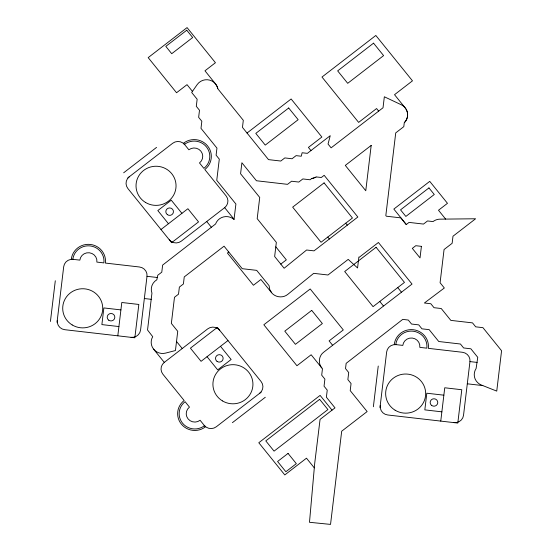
<?xml version="1.0" encoding="UTF-8"?>
<svg xmlns="http://www.w3.org/2000/svg" width="552" height="552" viewBox="0 0 552 552"><rect width="100%" height="100%" fill="white"/><g stroke="black" fill="none" stroke-linecap="round" stroke-linejoin="round"><path stroke-width="0.83" d="M407.576 115.761L407.521 116.306M407.617 115.216L407.617 114.664M50.425 321.478L55.297 280.754M57.049 322.244L63.694 266.706A8.577 8.39 1.1 0 1 73.216 259.357M117.811 335.816L121.799 302.496L138.842 304.456L134.847 337.783L64.791 329.703A8.577 8.39 1.1 0 1 57.27 320.388M72.836 259.316A15.635 15.283 1.1 0 1 90.176 245.923A15.635 15.283 1.1 0 1 103.886 262.897L96.883 262.09A8.577 8.39 1.1 0 0 89.362 252.775A8.577 8.39 1.1 0 0 79.84 260.123L71.318 259.143A17.16 16.774 1.1 0 1 90.355 244.446A17.16 16.774 1.1 0 1 105.404 263.069L139.483 266.995A8.577 8.39 1.1 0 1 147.005 276.31L140.581 329.992A8.577 8.39 1.1 0 1 131.065 337.341M373.373 406.755L378.244 366.031M379.997 407.521L386.648 351.99A8.577 8.39 1.1 0 1 396.163 344.641M440.758 421.093L444.746 387.773L461.789 389.74L457.801 423.06L387.745 414.987A8.577 8.39 1.1 0 1 380.218 405.672M395.784 344.593A15.635 15.283 1.1 0 1 413.131 331.207A15.635 15.283 1.1 0 1 426.841 348.174L419.83 347.367A8.577 8.39 1.1 0 0 412.309 338.052A8.577 8.39 1.1 0 0 402.794 345.4L394.273 344.42A17.16 16.774 1.1 0 1 413.31 329.723A17.16 16.774 1.1 0 1 428.352 348.346L462.431 352.279A8.577 8.39 1.1 0 1 469.959 361.588L463.528 415.276A8.577 8.39 1.1 0 1 454.013 422.625M407.424 116.845L407.314 117.383M407.169 117.914L407.003 118.438M406.803 118.949L406.582 119.453M406.334 119.95L406.065 120.426M405.768 120.895L405.451 121.343M405.113 121.778L404.754 122.199M123.662 172.79L156.561 147.384M127.795 177.91L172.666 143.272A8.577 8.39 1.1 0 1 184.713 144.659M247.027 133.032L291.132 98.98L321.871 137.027L308.409 147.418L310.955 150.572M160.984 229.508L187.901 208.725L198.541 221.897L171.624 242.68L127.885 188.536A8.577 8.39 1.1 0 1 129.292 176.75M184.478 144.369A15.635 15.283 1.1 0 1 206.434 146.894A15.635 15.283 1.1 0 1 203.867 168.367L199.493 162.95A8.577 8.39 1.1 0 0 200.9 151.172A8.577 8.39 1.1 0 0 188.853 149.778L183.533 143.196A17.16 16.774 1.1 0 1 207.628 145.976A17.16 16.774 1.1 0 1 204.813 169.533L226.085 195.877A8.577 8.39 1.1 0 1 224.678 207.655L181.304 241.141A8.577 8.39 1.1 0 1 169.257 239.754M228.776 252.016L227.424 253.064L253.43 285.253L260.91 279.484L271.549 292.65C275.338 297.535 283.121 298.322 287.827 294.333L313.695 273.343L327.991 274.993L348.208 259.385L357.565 267.962L358.876 257.06L359.449 257.122L378.417 242.48L412.027 284.073L323.644 352.245C318.469 355.999 317.883 364.265 322.471 368.708L321.699 375.167L324.893 379.114L324.045 386.186L327.239 390.133L326.391 397.205L335.002 407.866L320.07 419.396L314.695 463.459L309.486 522.289L330.538 524.4L341.688 431.216L367.135 411.571L350.216 390.623L351.058 383.55L347.87 379.603L348.712 372.531L345.524 368.584L346.152 363.34L402.76 319.373L408.307 320.05L411.53 324.038L418.754 324.873L421.949 328.826L429.18 329.654L438.757 341.509L460.444 344.013L463.632 347.96L470.863 348.795L477.756 357.323L476.1 368.529A11.44 11.185 1.1 0 0 481.385 385.027L496.745 391.106L501.575 350.741L482.938 327.667L475.707 326.832L472.512 322.879L450.825 320.381L441.248 308.527L434.017 307.692L430.829 303.745L424.391 303L444.332 287.992L440.089 282.741L444.063 249.532L452.136 243.301L452.985 236.228L475.596 218.771L440.027 219.158A11.44 11.185 1.1 0 0 433.699 221.11L433.051 221.587L427.531 220.952L423.494 224.071L409.032 222.401L406.217 224.581L400.793 217.874L386.338 216.205L385.827 215.577L395.729 132.887L403.802 126.65L404.278 122.689C408.342 118.928 408.735 112.077 405.168 107.861L394.528 94.689L412.475 80.834L375.829 35.466L321.988 77.038L358.634 122.399L376.581 108.544L378.672 111.124M280.802 264.118L286.329 259.854L275.807 246.827M204.482 425.689A15.635 15.283 1.1 0 1 182.526 423.156A15.635 15.283 1.1 0 1 185.099 401.69L189.467 407.1A8.577 8.39 1.1 0 0 188.059 418.885A8.577 8.39 1.1 0 0 200.107 420.272L205.427 426.855A17.16 16.774 1.1 0 1 181.332 424.081A17.16 16.774 1.1 0 1 184.147 400.517L162.874 374.18A8.577 8.39 1.1 0 1 164.282 362.395L207.655 328.909A8.577 8.39 1.1 0 1 219.703 330.303M227.976 340.543L201.059 361.325L190.419 348.16L217.336 327.377L261.075 381.515A8.577 8.39 1.1 0 1 259.668 393.3M261.165 392.141L216.294 426.786A8.577 8.39 1.1 0 1 204.247 425.392M232.399 422.666L265.298 397.267M316.255 176.937L321.34 177.489L324.162 175.308L357.848 217.012L314.012 250.863L306.615 250.008L284.135 268.251L274.648 256.507L276.345 242.369L257.191 218.661L259.73 197.457L240.582 173.749L241.893 162.757L256.438 180.752L287.537 184.34L291.573 181.222L298.804 182.056L302.841 178.938L310.072 179.773L311.59 178.6L316.075 177.033M315.585 177.309L315.088 177.565M314.578 177.785L314.06 177.992M313.529 178.172L312.991 178.324M312.446 178.448L311.894 178.551M147.005 276.31L157.479 277.518M144.348 298.528L151.207 299.315M120.909 309.9L103.873 307.933L101.879 324.597L118.915 326.556M469.959 361.588L477.149 362.422M467.296 383.806L482.814 385.593M443.863 395.177L426.82 393.217L424.826 409.874L441.869 411.84M271.639 292.753L269.742 289.462L269.086 285.688L256.701 270.363L242.245 268.693L224.057 246.178L184.251 276.911L183.409 283.976L179.372 287.095L178.524 294.161L174.487 297.28L171.355 323.424L177.737 331.324L175.439 350.541L165.559 353.107A11.44 11.185 1.1 0 1 152.718 336.685L147.536 330.006L151.945 293.133A11.44 11.185 1.1 0 1 156.851 279.774L157.748 275.275L161.784 272.157L162.633 265.091L215.57 223.995A11.44 11.185 1.1 0 1 234.013 219.461L235.911 204.04L216.757 180.332L219.296 159.128L216.101 155.174L216.95 148.108L200.99 128.354L201.839 121.281L198.644 117.335L199.493 110.262L196.298 106.315L197.147 99.243L191.682 92.474L197.188 84.587A11.44 11.185 1.1 0 1 215.549 83.897L217.447 87.292M321.788 367.936L311.149 354.763L296.942 365.734L263.842 324.762L310.203 288.965L343.303 329.937L329.095 340.908L332.621 345.276M153.532 349.085L164.282 362.395M445.65 219.096L438.495 210.243L447.472 203.315L429.739 181.367L393.845 209.077L406.313 224.505M345.718 223.208L347.298 225.161M397.737 287.599L401.366 292.091M327.771 237.063L329.351 239.016M379.79 301.454L383.357 305.87M192.448 91.377L187.024 84.656L176.55 92.743L148.184 57.622L187.066 27.6L215.439 62.721L204.971 70.801L215.908 84.38M224.678 207.655L234.082 219.296M206.731 221.511L211.471 227.383M181.918 213.341L171.279 200.176L157.824 210.567L168.463 223.732M332.028 410.157L320.105 395.398L258.791 442.738L284.797 474.934L306.484 458.188L314.309 467.875M220.496 346.318L231.136 359.49L217.681 369.881L207.041 356.709M176.523 341.481L182.229 348.54M405.623 108.482L405.927 108.937M216.232 84.829L216.515 85.298M406.21 109.413L406.472 109.896M216.798 85.774L217.033 86.278M406.7 110.4L406.914 110.911M217.246 86.733L217.757 88.348M407.093 111.428L407.252 111.952M217.612 87.768L217.874 88.831L243.308 120.322L242.466 127.388L268.507 159.625L280.782 161.039L284.825 157.92L292.049 158.755L296.093 155.636L301.226 156.23L302.137 152.752L307.36 153.352L330.234 135.689L328.04 144.044L331.11 147.846L383.026 107.764L384.344 96.772L401.166 104.714A11.44 11.185 1.1 0 1 405.43 108.199M407.376 112.491L407.479 113.029M407.555 113.574L407.604 114.119M371.192 145.411L365.769 190.744L345.297 165.407L371.192 145.411M421.411 246.351L420.024 257.908L412.323 248.379L415.787 245.702L421.411 246.351M186.755 30.215L165.814 46.382L171.727 53.703L192.662 37.536L186.755 30.215M288.696 107.992L255.797 133.391L265.25 145.1L298.156 119.694L288.696 107.992M373.552 43.166L337.658 70.877L347.705 83.317L383.599 55.607L373.552 43.166M324.079 182.891L292.67 207.138L321.043 242.259L352.445 218.012L324.079 182.891M428.952 187.908L400.538 209.85L405.858 216.432L434.272 194.497L428.952 187.908M376.091 247.282L344.69 271.529L373.062 306.65L404.464 282.403L376.091 247.282M311.714 310.376L284.791 331.159L295.43 344.324L322.354 323.541L311.714 310.376M319.636 399.324L265.795 440.889L274.068 451.136L327.909 409.57L319.636 399.324M288.054 453.413L277.58 461.493L285.86 471.739L296.327 463.652L288.054 453.413M217.046 361.381A3.816 3.726 1.1 0 0 223.112 358.828A3.816 3.726 1.1 0 0 217.819 354.964A3.816 3.726 1.1 0 0 217.046 361.381M222.415 400.89A20.017 19.575 1.1 0 0 252.933 384.834A20.017 19.575 1.1 0 0 223.429 367.004A20.017 19.575 1.1 0 0 222.415 400.89M431.692 405.472A3.816 3.726 1.1 0 0 437.75 402.919A3.816 3.726 1.1 0 0 432.457 399.061A3.816 3.726 1.1 0 0 431.692 405.472M395.149 410.239A20.017 19.575 1.1 0 0 425.668 394.176A20.017 19.575 1.1 0 0 396.163 376.354A20.017 19.575 1.1 0 0 395.149 410.239M108.737 320.195A3.816 3.726 1.1 0 0 114.802 317.642A3.816 3.726 1.1 0 0 109.503 313.777A3.816 3.726 1.1 0 0 108.737 320.195M72.202 324.955A20.017 19.575 1.1 0 0 102.72 308.899A20.017 19.575 1.1 0 0 73.216 291.077A20.017 19.575 1.1 0 0 72.202 324.955M167.359 214.652A3.816 3.726 1.1 0 0 173.425 212.099A3.816 3.726 1.1 0 0 168.125 208.235A3.816 3.726 1.1 0 0 167.359 214.652M145.521 202.453A20.017 19.575 1.1 0 0 176.04 186.397A20.017 19.575 1.1 0 0 146.535 168.574A20.017 19.575 1.1 0 0 145.521 202.453"/></g></svg>
